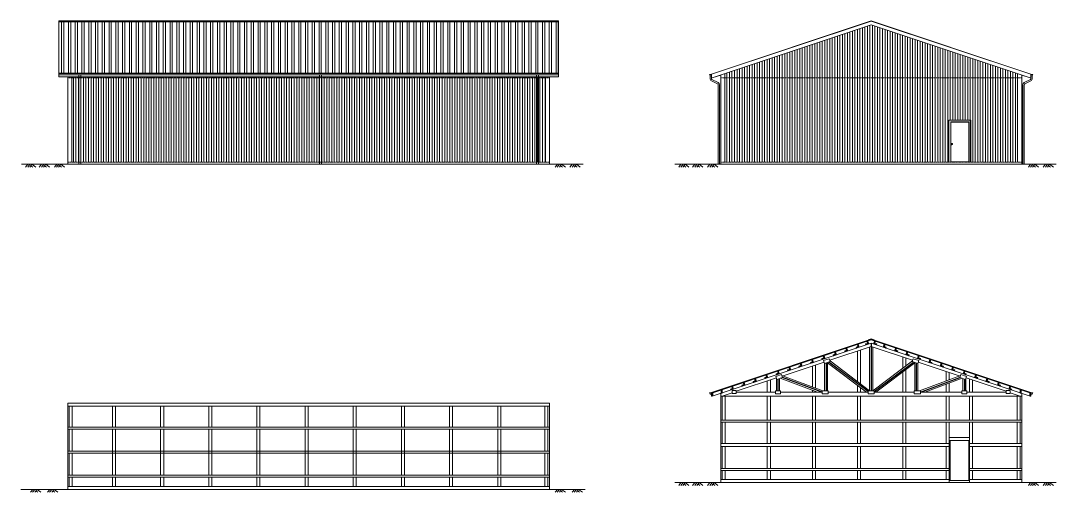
# Model space of a CAD drawing. Header units: inches. Extents: x -7700 to 6147, y -4891 to -2731.
# Drawn here: x -6505 to -4441, y -4804 to -3864 of the extents above; entities that cross this region are included whole.
import ezdxf

# ---------------------------------------------------------------- set-up
doc = ezdxf.new("R2010")
doc.units = ezdxf.units.IN
doc.header["$LTSCALE"] = 96
doc.header["$MEASUREMENT"] = 0
doc.linetypes.add('Dash', pattern=[0.225, 0.15, -0.075])
for name, color, linetype, lineweight in [('Common', 4, 'Continuous', 5), ('Dimensions', 7, 'Continuous', 5), ('Section', 6, 'Continuous', 18), ('Wall_line', 6, 'Continuous', 18)]:
    doc.layers.add(name, color=color, linetype=linetype, lineweight=lineweight)
doc.layers.add('Hatch', color=7, linetype='Continuous', lineweight=0, true_color=0x919191)

msp = doc.modelspace()

# ---------------------------------------------------------------- hatches: boundary and pattern name
at = {"layer": 'Hatch'}
h = msp.add_hatch(dxfattribs=at)
h.set_pattern_fill('ANSI32', color=256, scale=36, angle=45)
h.set_pattern_definition([(90, (-5060.367, 6810.339), (-13.5, 0), []), (90, (-5055.867, 6814.839), (-13.5, 0), [])])
h.paths.add_polyline_path([(-6429.7, -3866.8), (-6429.7, -3968.9), (-5433.7, -3968.9), (-5433.7, -3866.8)])
h = msp.add_hatch(dxfattribs=at)
h.set_pattern_fill('ANSI31', color=256, scale=40, angle=45)
h.set_pattern_definition([(90, (-5127.6244, 6860.8195), (-5, 0), [])])
h.paths.add_polyline_path([(-5102.2, -3970), (-5102.2, -4146.3), (-4657.2, -4146.3), (-4657.2, -4062.6), (-4613.7, -4062.6), (-4613.7, -4146.3), (-4518.2, -4146.3), (-4518.2, -3970), (-4810.2, -3872.7)])
h = msp.add_hatch(dxfattribs=at)
h.set_pattern_fill('ANSI31', color=256, scale=40, angle=45)
h.set_pattern_definition([(90, (-5060.3665, 6808.339), (-5, 0), [])])
h.paths.add_polyline_path([(-5459.7, -4146.3), (-5459.7, -3976.3), (-6403.7, -3976.3), (-6403.7, -4146.3)])

# ---------------------------------------------------------------- linework, layer by layer
at = {"layer": 'Common'}
for p, q in [((-6429.7, -3866.3), (-5433.7, -3866.3)), ((-5433.8, -3866.8), (-6429.7, -3866.8)), ((-4810.2, -3865), (-5128.2, -3971)), ((-5127, -3978.3), (-4810.2, -3872.7)), ((-4810.2, -3864.4), (-4816, -3866.3)), ((-4816, -3866.3), (-4815.8, -3866.8)), ((-4804.3, -3866.3), (-4810.2, -3864.4)), ((-4810.2, -3865), (-4492.2, -3971)), ((-4810.2, -3872.7), (-4493.3, -3978.3)), ((-4804.5, -3866.8), (-4804.3, -3866.3)), ((-5433.7, -3968.9), (-6429.7, -3968.9)), ((-5433.7, -3969), (-6429.7, -3969)), ((-5433.7, -3969.5), (-6429.7, -3969.5)), ((-5433.7, -3972.5), (-6429.7, -3972.5)), ((-6411.7, -3976.3), (-5451.7, -3976.3)), ((-6403.7, -4146.3), (-6403.7, -3976.3)), ((-5459.7, -3976.3), (-5459.7, -4146.3)), ((-5132.2, -3971.5), (-5131.2, -3974.5)), ((-5128.2, -3971.5), (-5132.2, -3971.5)), ((-5131.2, -3974.5), (-5128.2, -3974.5)), ((-5128.2, -3971.5), (-5128.2, -3974.5)), ((-5102.2, -3970), (-5102.2, -4146.3)), ((-4518.2, -4146.3), (-4518.2, -3970)), ((-4488.2, -3971.5), (-4492.2, -3971.5)), ((-4492.2, -3974.5), (-4492.2, -3971.5)), ((-4492.2, -3974.5), (-4489.2, -3974.5)), ((-4489.2, -3974.5), (-4488.2, -3971.5)), ((-4655.2, -4062.6), (-4655.2, -4146.3)), ((-4611.7, -4062.6), (-4655.2, -4062.6)), ((-4651.7, -4146.3), (-4651.7, -4066.1)), ((-4651.7, -4066.1), (-4615.2, -4066.1)), ((-4615.4, -4066.3), (-4651.4, -4066.3)), ((-4651.4, -4146.3), (-4651.4, -4066.3)), ((-4651.3, -4066.4), (-4615.5, -4066.4)), ((-4651.3, -4145.2), (-4651.3, -4066.4)), ((-4615.5, -4066.4), (-4615.5, -4071.3)), ((-4615.4, -4066.3), (-4615.4, -4071.3)), ((-4615.2, -4146.3), (-4615.2, -4066.1)), ((-4611.7, -4062.6), (-4611.7, -4146.3)), ((-4615.7, -4075.3), (-4615.7, -4071.3)), ((-4615.2, -4071.3), (-4615.7, -4071.3)), ((-4615.7, -4075.3), (-4615.2, -4075.3)), ((-4615.5, -4104.3), (-4615.5, -4075.3)), ((-4615.4, -4104.3), (-4615.4, -4075.3)), ((-4615.7, -4104.3), (-4615.2, -4104.3)), ((-4615.7, -4108.3), (-4615.7, -4104.3)), ((-4650.4, -4109.3), (-4650.7, -4109.9)), ((-4650.7, -4109.9), (-4650.7, -4110.7)), ((-4650.4, -4111.3), (-4650.7, -4110.7)), ((-4649.8, -4109), (-4650.4, -4109.3)), ((-4650.2, -4109.5), (-4650.4, -4110)), ((-4650.4, -4110), (-4650.4, -4110.6)), ((-4650.2, -4111.1), (-4650.4, -4110.6)), ((-4649.8, -4111.6), (-4650.4, -4111.3)), ((-4650.2, -4109.5), (-4649.7, -4109.3)), ((-4649.7, -4111.3), (-4650.2, -4111.1)), ((-4649.1, -4109), (-4649.8, -4109)), ((-4649.1, -4111.6), (-4649.8, -4111.6)), ((-4649.7, -4109.3), (-4649.1, -4109.3)), ((-4649.7, -4111.3), (-4649.1, -4111.3)), ((-4649.1, -4109), (-4648.4, -4109.3)), ((-4648.7, -4109.5), (-4649.1, -4109.3)), ((-4649.1, -4111.3), (-4648.7, -4111.1)), ((-4649.1, -4111.6), (-4648.4, -4111.3)), ((-4648.7, -4109.5), (-4648.4, -4110)), ((-4648.4, -4110.6), (-4648.7, -4111.1)), ((-4648.1, -4109.9), (-4648.4, -4109.3)), ((-4648.4, -4110.6), (-4648.4, -4110)), ((-4648.4, -4111.3), (-4648.1, -4110.7)), ((-4648.1, -4109.9), (-4648.1, -4110.7)), ((-4615.7, -4108.3), (-4615.2, -4108.3)), ((-4615.5, -4137.3), (-4615.5, -4108.3)), ((-4615.4, -4108.3), (-4615.4, -4137.3)), ((-4651.4, -4145.3), (-4615.4, -4145.3)), ((-4615.5, -4145.2), (-4651.3, -4145.2)), ((-4615.2, -4137.3), (-4615.7, -4137.3)), ((-4615.7, -4137.3), (-4615.7, -4141.3)), ((-4615.7, -4141.3), (-4615.2, -4141.3)), ((-4615.5, -4141.3), (-4615.5, -4145.2)), ((-4615.4, -4141.3), (-4615.4, -4146.3)), ((-5128.2, -4605.1), (-4810.2, -4499.1)), ((-4810.2, -4499.2), (-5128.2, -4605.2)), ((-4810.2, -4498.5), (-4816, -4500.5)), ((-4804.3, -4500.5), (-4810.2, -4498.5)), ((-4492.1, -4605.1), (-4810.2, -4499.1)), ((-4810.2, -4499.2), (-4492.2, -4605.2)), ((-5126.1, -4605.8), (-4810.2, -4500.5)), ((-4860.5, -4517.3), (-4856.7, -4522.3)), ((-4858.6, -4516.7), (-4858.6, -4523)), ((-4840.2, -4514.8), (-4835.8, -4515.4)), ((-4839.6, -4516.7), (-4836.4, -4513.5)), ((-4837.7, -4509.7), (-4833.9, -4514.8)), ((-4835.8, -4509.1), (-4835.8, -4515.4)), ((-4821.3, -4508.4), (-4816.8, -4509.1)), ((-4820.6, -4510.3), (-4817.5, -4507.2)), ((-4818.7, -4503.4), (-4814.9, -4508.4)), ((-4816.8, -4502.7), (-4816.8, -4509.1)), ((-4816, -4500.5), (-4815.8, -4501)), ((-4494.2, -4605.8), (-4810.2, -4500.5)), ((-4801.6, -4503.4), (-4805.4, -4508.4)), ((-4804.5, -4501), (-4804.3, -4500.5)), ((-4803.5, -4502.7), (-4803.5, -4509.1)), ((-4799.1, -4508.4), (-4803.5, -4509.1)), ((-4799.7, -4510.3), (-4802.8, -4507.2)), ((-4782.6, -4509.7), (-4786.4, -4514.8)), ((-4784.5, -4509.1), (-4784.5, -4515.4)), ((-4780.1, -4514.8), (-4784.5, -4515.4)), ((-4780.7, -4516.7), (-4783.9, -4513.5)), ((-4759.8, -4517.3), (-4763.6, -4522.3)), ((-4761.7, -4516.7), (-4761.7, -4523)), ((-4928.8, -4540.1), (-4925, -4545.1)), ((-4926.9, -4539.4), (-4926.9, -4545.8)), ((-4908.5, -4537.5), (-4904.1, -4538.2)), ((-4907.9, -4539.4), (-4904.7, -4536.3)), ((-4906, -4532.5), (-4902.2, -4537.5)), ((-4904.1, -4531.8), (-4904.1, -4538.2)), ((-4885.8, -4529.9), (-4881.3, -4530.6)), ((-4885.1, -4531.8), (-4882, -4528.7)), ((-4883.2, -4524.9), (-4879.4, -4529.9)), ((-4881.3, -4524.2), (-4881.3, -4530.6)), ((-4863, -4522.3), (-4858.6, -4523)), ((-4862.4, -4524.2), (-4859.2, -4521.1)), ((-4757.3, -4522.3), (-4761.7, -4523)), ((-4757.9, -4524.2), (-4761.1, -4521.1)), ((-4737.1, -4524.9), (-4740.9, -4529.9)), ((-4739, -4524.2), (-4739, -4530.6)), ((-4734.5, -4529.9), (-4739, -4530.6)), ((-4735.2, -4531.8), (-4738.3, -4528.7)), ((-4714.3, -4532.5), (-4718.1, -4537.5)), ((-4716.2, -4531.8), (-4716.2, -4538.2)), ((-4711.8, -4537.5), (-4716.2, -4538.2)), ((-4712.4, -4539.4), (-4715.6, -4536.3)), ((-4691.5, -4540.1), (-4695.3, -4545.1)), ((-4693.4, -4539.4), (-4693.4, -4545.8)), ((-4976.8, -4560.3), (-4972.4, -4560.9)), ((-4976.2, -4562.2), (-4973.1, -4559)), ((-4974.3, -4555.2), (-4970.5, -4560.3)), ((-4972.4, -4554.6), (-4972.4, -4560.9)), ((-4954.1, -4552.7), (-4949.6, -4553.3)), ((-4953.4, -4554.6), (-4950.3, -4551.4)), ((-4951.5, -4547.6), (-4947.8, -4552.7)), ((-4949.6, -4547), (-4949.6, -4553.3)), ((-4931.3, -4545.1), (-4926.9, -4545.8)), ((-4930.7, -4547), (-4927.5, -4543.9)), ((-4689, -4545.1), (-4693.4, -4545.8)), ((-4689.6, -4547), (-4692.8, -4543.9)), ((-4668.8, -4547.6), (-4672.6, -4552.7)), ((-4670.7, -4547), (-4670.7, -4553.3)), ((-4666.2, -4552.7), (-4670.7, -4553.3)), ((-4666.9, -4554.6), (-4670, -4551.4)), ((-4646, -4555.2), (-4649.8, -4560.3)), ((-4647.9, -4554.6), (-4647.9, -4560.9)), ((-4643.5, -4560.3), (-4647.9, -4560.9)), ((-4644.1, -4562.2), (-4647.3, -4559)), ((-5044.5, -4585), (-5041.4, -4581.8)), ((-5042.6, -4578), (-5038.8, -4583.1)), ((-5040.7, -4577.4), (-5040.7, -4583.7)), ((-5022.4, -4575.5), (-5018, -4576.1)), ((-5021.7, -4577.4), (-5018.6, -4574.2)), ((-5019.9, -4570.4), (-5016.1, -4575.5)), ((-5018, -4569.8), (-5018, -4576.1)), ((-4999.6, -4567.9), (-4995.2, -4568.5)), ((-4999, -4569.8), (-4995.8, -4566.6)), ((-4997.1, -4562.8), (-4993.3, -4567.9)), ((-4995.2, -4562.2), (-4995.2, -4568.5)), ((-4623.2, -4562.8), (-4627, -4567.9)), ((-4625.1, -4562.2), (-4625.1, -4568.5)), ((-4620.7, -4567.9), (-4625.1, -4568.5)), ((-4621.3, -4569.8), (-4624.5, -4566.6)), ((-4600.5, -4570.4), (-4604.3, -4575.5)), ((-4602.4, -4569.8), (-4602.4, -4576.1)), ((-4597.9, -4575.5), (-4602.4, -4576.1)), ((-4598.6, -4577.4), (-4601.7, -4574.2)), ((-4577.7, -4578), (-4581.5, -4583.1)), ((-4579.6, -4577.4), (-4579.6, -4583.7)), ((-4575.8, -4585), (-4579, -4581.8)), ((-5109.2, -4606.5), (-5107.2, -4600.5)), ((-5109.2, -4600.5), (-5107.2, -4606.5)), ((-5090.7, -4598.2), (-5086.3, -4598.9)), ((-5090.1, -4600.1), (-5086.9, -4597)), ((-5088.2, -4593.2), (-5084.4, -4598.2)), ((-5086.3, -4592.6), (-5086.3, -4598.9)), ((-5067.9, -4590.7), (-5063.5, -4591.3)), ((-5067.3, -4592.6), (-5064.1, -4589.4)), ((-5065.4, -4585.6), (-5061.6, -4590.7)), ((-5063.5, -4585), (-5063.5, -4591.3)), ((-5045.2, -4583.1), (-5040.7, -4583.7)), ((-4575.2, -4583.1), (-4579.6, -4583.7)), ((-4554.9, -4585.6), (-4558.7, -4590.7)), ((-4556.8, -4585), (-4556.8, -4591.3)), ((-4552.4, -4590.7), (-4556.8, -4591.3)), ((-4553, -4592.6), (-4556.2, -4589.4)), ((-4532.2, -4593.2), (-4535.9, -4598.2)), ((-4534.1, -4592.6), (-4534.1, -4598.9)), ((-4529.6, -4598.2), (-4534.1, -4598.9)), ((-4530.3, -4600.1), (-4533.4, -4597)), ((-4511.2, -4606.5), (-4513.2, -4600.5)), ((-4511.2, -4600.5), (-4513.2, -4606.5)), ((-5132.2, -4605.7), (-5131.2, -4608.7)), ((-5128.2, -4605.7), (-5132.2, -4605.7)), ((-5131.2, -4608.7), (-5128.2, -4608.7)), ((-5128.2, -4605.1), (-5128.2, -4605.2)), ((-5128.2, -4612.4), (-5128.2, -4605.2)), ((-5128.2, -4605.7), (-5128.2, -4608.7)), ((-5128.2, -4612.4), (-5127, -4612.4)), ((-5128.1, -4611.8), (-5126.1, -4605.8)), ((-5128.1, -4605.8), (-5126.1, -4611.8)), ((-5127, -4612.4), (-5109.2, -4606.5)), ((-5110.2, -4784.5), (-5110.2, -4606.8)), ((-4493.3, -4612.4), (-4511.2, -4606.5)), ((-4510.2, -4784.5), (-4510.2, -4606.8)), ((-4492.2, -4611.8), (-4494.2, -4605.8)), ((-4492.2, -4605.8), (-4494.2, -4611.8)), ((-4492.2, -4612.4), (-4493.3, -4612.4)), ((-4492.1, -4605.1), (-4492.2, -4605.2)), ((-4492.2, -4612.4), (-4492.2, -4605.2)), ((-4492.2, -4605.7), (-4488.2, -4605.7)), ((-4492.2, -4605.7), (-4492.2, -4608.7)), ((-4489.2, -4608.7), (-4492.2, -4608.7)), ((-4488.2, -4605.7), (-4489.2, -4608.7)), ((-6411.7, -4798.1), (-6411.7, -4626.1)), ((-5451.7, -4626.1), (-5451.7, -4798.1)), ((-4654.4, -4780.5), (-4615.4, -4780.5))]:
    msp.add_line(p, q, dxfattribs=at)
for points in [[(-6389.8, -3972.5), (-6389.8, -4150.3), (-6385.8, -4150.3), (-6385.8, -3972.5), (-6389.8, -3972.5)], [(-5909.8, -3972.5), (-5909.8, -4150.3), (-5905.8, -4150.3), (-5905.8, -3972.5), (-5909.8, -3972.5)], [(-5473.6, -3972.5), (-5473.6, -4150.3), (-5477.6, -4150.3), (-5477.6, -3972.5), (-5473.6, -3972.5)], [(-4903.2, -4547.3), (-4891.8, -4543.5), (-4893.7, -4537.8), (-4905.1, -4541.6), (-4903.2, -4547.3)], [(-4717.1, -4547.3), (-4728.5, -4543.5), (-4726.6, -4537.8), (-4715.2, -4541.6), (-4717.1, -4547.3)], [(-4998.3, -4579), (-4986.9, -4575.2), (-4988.8, -4569.6), (-5000.2, -4573.3), (-4998.3, -4579)], [(-4622, -4579), (-4633.4, -4575.2), (-4631.5, -4569.6), (-4620.1, -4573.3), (-4622, -4579)], [(-5087.1, -4607.4), (-5079.1, -4607.4), (-5079.1, -4601.4), (-5087.1, -4601.4), (-5087.1, -4607.4)], [(-5001.2, -4608), (-4991.2, -4608), (-4991.2, -4602), (-5001.2, -4602), (-5001.2, -4608)], [(-4908.2, -4608), (-4896.2, -4608), (-4896.2, -4602), (-4908.2, -4602), (-4908.2, -4608)], [(-4816.2, -4608), (-4804.2, -4608), (-4804.2, -4602), (-4816.2, -4602), (-4816.2, -4608)], [(-4712.2, -4608), (-4724.2, -4608), (-4724.2, -4602), (-4712.2, -4602), (-4712.2, -4608)], [(-4619.2, -4608), (-4629.2, -4608), (-4629.2, -4602), (-4619.2, -4602), (-4619.2, -4608)], [(-4533.2, -4607.4), (-4541.2, -4607.4), (-4541.2, -4601.4), (-4533.2, -4601.4), (-4533.2, -4607.4)]]:
    msp.add_lwpolyline(points, dxfattribs=at)
for points in [[(-5130.9, -3974.5), (-5130.9, -3980.9, 0.258197), (-5129.5, -3983.4), (-5116.5, -3989.8, -0.258197), (-5115.1, -3992.3), (-5115.1, -4150.3)], [(-5128.4, -3974.5), (-5128.4, -3980.6, 0.258197), (-5127.9, -3981.5), (-5115.2, -3987.7, -0.258197), (-5112.6, -3992.3), (-5112.6, -4150.3)], [(-4491.9, -3974.5), (-4491.9, -3980.6, -0.258197), (-4492.4, -3981.5), (-4505.1, -3987.7, 0.258197), (-4507.7, -3992.3), (-4507.7, -4150.3)], [(-4489.4, -3974.5), (-4489.4, -3980.9, -0.258197), (-4490.8, -3983.4), (-4503.8, -3989.8, 0.258197), (-4505.2, -3992.3), (-4505.2, -4150.3)]]:
    msp.add_lwpolyline(points, format="xyb", dxfattribs=at)
at = {"layer": 'Defpoints'}
for p, q in [((-4810.2, -4506.8), (-4810.2, -4602)), ((-4900.2, -4546.3), (-4900.2, -4602)), ((-4816.2, -4603), (-4894.3, -4544.4)), ((-4804.2, -4603), (-4726, -4544.4)), ((-4720.2, -4546.3), (-4720.2, -4602)), ((-4996.2, -4578.3), (-4996.2, -4602)), ((-4908.2, -4604.5), (-4987.2, -4575.3)), ((-4712.2, -4604.5), (-4633.2, -4575.3)), ((-4624.2, -4578.3), (-4624.2, -4602))]:
    msp.add_line(p, q, dxfattribs=at)
at = {"layer": 'Dimensions'}
for p, q in [((-6491.4, -4150.3), (-6496, -4156.1)), ((-6487, -4150.3), (-6491.6, -4156.1)), ((-6483, -4150.3), (-6487.5, -4156.1)), ((-6485.2, -4153.2), (-6481.5, -4156.1)), ((-6483, -4150.3), (-6475.5, -4156.1)), ((-6463.9, -4150.3), (-6468.5, -4156.1)), ((-6459.6, -4150.3), (-6464.1, -4156.1)), ((-6455.5, -4150.3), (-6460, -4156.1)), ((-6457.8, -4153.2), (-6454, -4156.1)), ((-6455.5, -4150.3), (-6448, -4156.1)), ((-6433.8, -4150.3), (-6438.3, -4156.1)), ((-6429.4, -4150.3), (-6434, -4156.1)), ((-6425.3, -4150.3), (-6429.9, -4156.1)), ((-6427.6, -4153.2), (-6423.9, -4156.1)), ((-6425.3, -4150.3), (-6417.9, -4156.1)), ((-5435.7, -4150.3), (-5440.3, -4156.1)), ((-5431.3, -4150.3), (-5435.9, -4156.1)), ((-5427.3, -4150.3), (-5431.8, -4156.1)), ((-5429.5, -4153.2), (-5425.8, -4156.1)), ((-5427.3, -4150.3), (-5419.8, -4156.1)), ((-5406.2, -4150.3), (-5410.7, -4156.1)), ((-5401.8, -4150.3), (-5406.4, -4156.1)), ((-5397.8, -4150.3), (-5402.3, -4156.1)), ((-5400, -4153.2), (-5396.3, -4156.1)), ((-5397.8, -4150.3), (-5390.3, -4156.1)), ((-5189.3, -4150.3), (-5193.9, -4156.1)), ((-5185, -4150.3), (-5189.5, -4156.1)), ((-5180.9, -4150.3), (-5185.4, -4156.1)), ((-5183.2, -4153.2), (-5179.5, -4156.1)), ((-5180.9, -4150.3), (-5173.5, -4156.1)), ((-5161.8, -4150.3), (-5166.4, -4156.1)), ((-5157.5, -4150.3), (-5162, -4156.1)), ((-5153.4, -4150.3), (-5158, -4156.1)), ((-5155.7, -4153.2), (-5152, -4156.1)), ((-5153.4, -4150.3), (-5146, -4156.1)), ((-5131.7, -4150.3), (-5136.2, -4156.1)), ((-5127.3, -4150.3), (-5131.9, -4156.1)), ((-5123.3, -4150.3), (-5127.8, -4156.1)), ((-5125.5, -4153.2), (-5121.8, -4156.1)), ((-5123.3, -4150.3), (-5115.8, -4156.1)), ((-4492.3, -4150.3), (-4496.9, -4156.1)), ((-4487.9, -4150.3), (-4492.5, -4156.1)), ((-4483.9, -4150.3), (-4488.4, -4156.1)), ((-4486.1, -4153.2), (-4482.4, -4156.1)), ((-4483.9, -4150.3), (-4476.4, -4156.1)), ((-4462.8, -4150.3), (-4467.3, -4156.1)), ((-4458.4, -4150.3), (-4463, -4156.1)), ((-4454.4, -4150.3), (-4458.9, -4156.1)), ((-4456.6, -4153.2), (-4452.9, -4156.1)), ((-4454.4, -4150.3), (-4446.9, -4156.1)), ((-5189.3, -4784.5), (-5193.9, -4790.3)), ((-5185, -4784.5), (-5189.5, -4790.3)), ((-5180.9, -4784.5), (-5185.4, -4790.3)), ((-5183.2, -4787.4), (-5179.5, -4790.3)), ((-5180.9, -4784.5), (-5173.5, -4790.3)), ((-5161.8, -4784.5), (-5166.4, -4790.3)), ((-5157.5, -4784.5), (-5162, -4790.3)), ((-5153.4, -4784.5), (-5158, -4790.3)), ((-5155.7, -4787.4), (-5152, -4790.3)), ((-5153.4, -4784.5), (-5146, -4790.3)), ((-5131.7, -4784.5), (-5136.2, -4790.3)), ((-5127.3, -4784.5), (-5131.9, -4790.3)), ((-5123.3, -4784.5), (-5127.8, -4790.3)), ((-5125.5, -4787.4), (-5121.8, -4790.3)), ((-5123.3, -4784.5), (-5115.8, -4790.3)), ((-4492.3, -4784.5), (-4496.9, -4790.3)), ((-4487.9, -4784.5), (-4492.5, -4790.3)), ((-4483.9, -4784.5), (-4488.4, -4790.3)), ((-4486.1, -4787.4), (-4482.4, -4790.3)), ((-4483.9, -4784.5), (-4476.4, -4790.3)), ((-4462.8, -4784.5), (-4467.3, -4790.3)), ((-4458.4, -4784.5), (-4463, -4790.3)), ((-4454.4, -4784.5), (-4458.9, -4790.3)), ((-4456.6, -4787.4), (-4452.9, -4790.3)), ((-4454.4, -4784.5), (-4446.9, -4790.3)), ((-6481.5, -4798.1), (-6486, -4803.9)), ((-6477.1, -4798.1), (-6481.7, -4803.9)), ((-6473, -4798.1), (-6477.6, -4803.9)), ((-6475.3, -4801), (-6471.6, -4803.9)), ((-6473, -4798.1), (-6465.6, -4803.9)), ((-6447.6, -4798.1), (-6452.1, -4803.9)), ((-6443.2, -4798.1), (-6447.8, -4803.9)), ((-6439.1, -4798.1), (-6443.7, -4803.9)), ((-6441.4, -4801), (-6437.7, -4803.9)), ((-6439.1, -4798.1), (-6431.7, -4803.9)), ((-5435.7, -4798.1), (-5440.3, -4803.9)), ((-5431.3, -4798.1), (-5435.9, -4803.9)), ((-5427.3, -4798.1), (-5431.8, -4803.9)), ((-5429.5, -4801), (-5425.8, -4803.9)), ((-5427.3, -4798.1), (-5419.8, -4803.9)), ((-5401.8, -4798.1), (-5406.4, -4803.9)), ((-5397.5, -4798.1), (-5402, -4803.9)), ((-5393.4, -4798.1), (-5397.9, -4803.9)), ((-5395.7, -4801), (-5391.9, -4803.9)), ((-5393.4, -4798.1), (-5385.9, -4803.9))]:
    msp.add_line(p, q, dxfattribs=at)
at = {"layer": 'Section'}
for p, q in [((-6429.7, -3969.5), (-6429.7, -3864.4)), ((-6429.7, -3864.4), (-5433.7, -3864.4)), ((-5433.8, -3866.8), (-5433.8, -3866.8)), ((-5433.7, -3864.4), (-5433.7, -3866.8)), ((-5433.7, -3866.8), (-5433.7, -3969.5)), ((-5128.2, -3970.9), (-4810.2, -3864.9)), ((-4810.2, -3864.9), (-4492.1, -3970.9)), ((-6429.7, -3969.5), (-6429.7, -3972.5)), ((-6429.7, -3972.5), (-6429.7, -3976.3)), ((-6411.7, -3976.3), (-6429.7, -3976.3)), ((-6411.7, -4150.3), (-6411.7, -3976.3)), ((-5451.7, -3976.3), (-5451.7, -4150.3)), ((-5433.7, -3976.3), (-5451.7, -3976.3)), ((-5433.7, -3969.5), (-5433.7, -3972.5)), ((-5433.7, -3972.5), (-5433.7, -3976.3)), ((-5128.2, -3970.9), (-5128.2, -3971)), ((-5128.2, -3978.3), (-5128.2, -3971)), ((-5128.2, -3978.3), (-5127, -3978.3)), ((-5127, -3978.3), (-5110.2, -3972.7)), ((-5110.2, -4150.3), (-5110.2, -3972.7)), ((-4510.2, -4150.3), (-4510.2, -3972.7)), ((-4493.3, -3978.3), (-4510.2, -3972.7)), ((-4493.3, -3978.3), (-4492.2, -3978.3)), ((-4492.2, -3971), (-4492.1, -3970.9)), ((-4492.2, -3971), (-4492.2, -3978.3)), ((-6503.9, -4150.3), (-5384.6, -4150.3)), ((-5201.9, -4150.3), (-4441.2, -4150.3)), ((-5107.2, -4605.8), (-4810.2, -4506.8)), ((-4892.7, -4540.7), (-4810.2, -4513.2)), ((-4813.2, -4514.2), (-4813.2, -4601.5)), ((-4513.2, -4605.8), (-4810.2, -4506.8)), ((-4727.6, -4540.7), (-4810.2, -4513.2)), ((-4807.2, -4514.2), (-4807.2, -4601.5)), ((-4987.8, -4572.4), (-4904.1, -4544.5)), ((-4903.2, -4547.3), (-4903.2, -4602)), ((-4897.2, -4546), (-4897.2, -4602)), ((-4819.2, -4604.5), (-4897.2, -4546)), ((-4813.2, -4601.5), (-4892.2, -4542.2)), ((-4807.2, -4601.5), (-4728.1, -4542.2)), ((-4801.2, -4604.5), (-4723.2, -4546)), ((-4723.2, -4546), (-4723.2, -4602)), ((-4717.2, -4547.3), (-4717.2, -4602)), ((-4632.5, -4572.4), (-4716.2, -4544.5)), ((-5079.1, -4602.8), (-4999.2, -4576.2)), ((-4999.2, -4576.4), (-4999.2, -4602)), ((-4993.2, -4577.3), (-4993.2, -4602)), ((-4916.9, -4604.5), (-4991.7, -4576.8)), ((-4906.4, -4602), (-4987.1, -4572.2)), ((-4713.9, -4602), (-4633.2, -4572.2)), ((-4703.4, -4604.5), (-4628.6, -4576.8)), ((-4627.2, -4577.3), (-4627.2, -4602)), ((-4621.2, -4576.4), (-4621.2, -4602)), ((-4541.2, -4602.8), (-4621.1, -4576.2)), ((-4510.2, -4612.5), (-5110.2, -4612.5)), ((-5107.2, -4612.2), (-5087.1, -4605.5)), ((-5001.2, -4604.5), (-5079.1, -4604.5)), ((-4908.2, -4604.5), (-4991.2, -4604.5)), ((-4816.2, -4604.5), (-4896.2, -4604.5)), ((-4804.2, -4604.5), (-4724.2, -4604.5)), ((-4712.2, -4604.5), (-4629.2, -4604.5)), ((-4619.2, -4604.5), (-4541.2, -4604.5)), ((-4513.2, -4612.2), (-4533.2, -4605.5)), ((-6411.7, -4626.1), (-5451.7, -4626.1)), ((-6411.7, -4632.1), (-6411.7, -4626.1)), ((-6411.7, -4632.1), (-5451.7, -4632.1)), ((-4613.9, -4706.5), (-4510.2, -4706.5)), ((-4613.9, -4712.5), (-4510.2, -4712.5)), ((-4613.9, -4756.5), (-4510.2, -4756.5)), ((-4613.9, -4760.5), (-4510.2, -4760.5)), ((-5201.9, -4784.5), (-4441.2, -4784.5)), ((-4613.9, -4778.5), (-4510.2, -4778.5)), ((-4613.9, -4784.5), (-4510.2, -4784.5)), ((-6505.5, -4798.1), (-5380.2, -4798.1))]:
    msp.add_line(p, q, dxfattribs=at)
at = {"layer": 'Section', "linetype": 'Dash', "ltscale": 0.01}
for p, q in [((-5451.7, -3978.3), (-6411.7, -3978.3)), ((-4510.2, -3978.3), (-5110.2, -3978.3)), ((-6411.7, -4146.3), (-5451.7, -4146.3)), ((-4510.2, -4146.3), (-5110.2, -4146.3))]:
    msp.add_line(p, q, dxfattribs=at)
at = {"layer": 'Section'}
for points in [[(-4860.5, -4517.3), (-4858.6, -4523), (-4856.7, -4522.3), (-4858.6, -4516.7), (-4860.5, -4517.3)], [(-4840.2, -4514.8), (-4839.6, -4516.7), (-4835.8, -4515.4), (-4836.4, -4513.5), (-4840.2, -4514.8)], [(-4837.7, -4509.7), (-4835.8, -4515.4), (-4833.9, -4514.8), (-4835.8, -4509.1), (-4837.7, -4509.7)], [(-4821.3, -4508.4), (-4820.6, -4510.3), (-4816.8, -4509.1), (-4817.5, -4507.2), (-4821.3, -4508.4)], [(-4818.7, -4503.4), (-4816.8, -4509.1), (-4814.9, -4508.4), (-4816.8, -4502.7), (-4818.7, -4503.4)], [(-4801.6, -4503.4), (-4803.5, -4509.1), (-4805.4, -4508.4), (-4803.5, -4502.7), (-4801.6, -4503.4)], [(-4799.1, -4508.4), (-4799.7, -4510.3), (-4803.5, -4509.1), (-4802.8, -4507.2), (-4799.1, -4508.4)], [(-4782.6, -4509.7), (-4784.5, -4515.4), (-4786.4, -4514.8), (-4784.5, -4509.1), (-4782.6, -4509.7)], [(-4780.1, -4514.8), (-4780.7, -4516.7), (-4784.5, -4515.4), (-4783.9, -4513.5), (-4780.1, -4514.8)], [(-4759.8, -4517.3), (-4761.7, -4523), (-4763.6, -4522.3), (-4761.7, -4516.7), (-4759.8, -4517.3)], [(-4928.8, -4540.1), (-4926.9, -4545.8), (-4925, -4545.1), (-4926.9, -4539.4), (-4928.8, -4540.1)], [(-4908.5, -4537.5), (-4907.9, -4539.4), (-4904.1, -4538.2), (-4904.7, -4536.3), (-4908.5, -4537.5)], [(-4906, -4532.5), (-4904.1, -4538.2), (-4902.2, -4537.5), (-4904.1, -4531.8), (-4906, -4532.5)], [(-4885.8, -4529.9), (-4885.1, -4531.8), (-4881.3, -4530.6), (-4882, -4528.7), (-4885.8, -4529.9)], [(-4883.2, -4524.9), (-4881.3, -4530.6), (-4879.4, -4529.9), (-4881.3, -4524.2), (-4883.2, -4524.9)], [(-4863, -4522.3), (-4862.4, -4524.2), (-4858.6, -4523), (-4859.2, -4521.1), (-4863, -4522.3)], [(-4757.3, -4522.3), (-4757.9, -4524.2), (-4761.7, -4523), (-4761.1, -4521.1), (-4757.3, -4522.3)], [(-4737.1, -4524.9), (-4739, -4530.6), (-4740.9, -4529.9), (-4739, -4524.2), (-4737.1, -4524.9)], [(-4734.5, -4529.9), (-4735.2, -4531.8), (-4739, -4530.6), (-4738.3, -4528.7), (-4734.5, -4529.9)], [(-4714.3, -4532.5), (-4716.2, -4538.2), (-4718.1, -4537.5), (-4716.2, -4531.8), (-4714.3, -4532.5)], [(-4711.8, -4537.5), (-4712.4, -4539.4), (-4716.2, -4538.2), (-4715.6, -4536.3), (-4711.8, -4537.5)], [(-4691.5, -4540.1), (-4693.4, -4545.8), (-4695.3, -4545.1), (-4693.4, -4539.4), (-4691.5, -4540.1)], [(-4976.8, -4560.3), (-4976.2, -4562.2), (-4972.4, -4560.9), (-4973.1, -4559), (-4976.8, -4560.3)], [(-4974.3, -4555.2), (-4972.4, -4560.9), (-4970.5, -4560.3), (-4972.4, -4554.6), (-4974.3, -4555.2)], [(-4954.1, -4552.7), (-4953.4, -4554.6), (-4949.6, -4553.3), (-4950.3, -4551.4), (-4954.1, -4552.7)], [(-4951.5, -4547.6), (-4949.6, -4553.3), (-4947.8, -4552.7), (-4949.6, -4547), (-4951.5, -4547.6)], [(-4931.3, -4545.1), (-4930.7, -4547), (-4926.9, -4545.8), (-4927.5, -4543.9), (-4931.3, -4545.1)], [(-4689, -4545.1), (-4689.6, -4547), (-4693.4, -4545.8), (-4692.8, -4543.9), (-4689, -4545.1)], [(-4668.8, -4547.6), (-4670.7, -4553.3), (-4672.6, -4552.7), (-4670.7, -4547), (-4668.8, -4547.6)], [(-4666.2, -4552.7), (-4666.9, -4554.6), (-4670.7, -4553.3), (-4670, -4551.4), (-4666.2, -4552.7)], [(-4646, -4555.2), (-4647.9, -4560.9), (-4649.8, -4560.3), (-4647.9, -4554.6), (-4646, -4555.2)], [(-4643.5, -4560.3), (-4644.1, -4562.2), (-4647.9, -4560.9), (-4647.3, -4559), (-4643.5, -4560.3)], [(-5045.2, -4583.1), (-5044.5, -4585), (-5040.7, -4583.7), (-5041.4, -4581.8), (-5045.2, -4583.1)], [(-5042.6, -4578), (-5040.7, -4583.7), (-5038.8, -4583.1), (-5040.7, -4577.4), (-5042.6, -4578)], [(-5022.4, -4575.5), (-5021.7, -4577.4), (-5018, -4576.1), (-5018.6, -4574.2), (-5022.4, -4575.5)], [(-5019.9, -4570.4), (-5018, -4576.1), (-5016.1, -4575.5), (-5018, -4569.8), (-5019.9, -4570.4)], [(-4999.6, -4567.9), (-4999, -4569.8), (-4995.2, -4568.5), (-4995.8, -4566.6), (-4999.6, -4567.9)], [(-4997.1, -4562.8), (-4995.2, -4568.5), (-4993.3, -4567.9), (-4995.2, -4562.2), (-4997.1, -4562.8)], [(-4623.2, -4562.8), (-4625.1, -4568.5), (-4627, -4567.9), (-4625.1, -4562.2), (-4623.2, -4562.8)], [(-4620.7, -4567.9), (-4621.3, -4569.8), (-4625.1, -4568.5), (-4624.5, -4566.6), (-4620.7, -4567.9)], [(-4600.5, -4570.4), (-4602.4, -4576.1), (-4604.3, -4575.5), (-4602.4, -4569.8), (-4600.5, -4570.4)], [(-4597.9, -4575.5), (-4598.6, -4577.4), (-4602.4, -4576.1), (-4601.7, -4574.2), (-4597.9, -4575.5)], [(-4577.7, -4578), (-4579.6, -4583.7), (-4581.5, -4583.1), (-4579.6, -4577.4), (-4577.7, -4578)], [(-4575.2, -4583.1), (-4575.8, -4585), (-4579.6, -4583.7), (-4579, -4581.8), (-4575.2, -4583.1)], [(-5109.2, -4600.5), (-5109.2, -4606.5), (-5107.2, -4606.5), (-5107.2, -4600.5), (-5109.2, -4600.5)], [(-5090.7, -4598.2), (-5090.1, -4600.1), (-5086.3, -4598.9), (-5086.9, -4597), (-5090.7, -4598.2)], [(-5088.2, -4593.2), (-5086.3, -4598.9), (-5084.4, -4598.2), (-5086.3, -4592.6), (-5088.2, -4593.2)], [(-5067.9, -4590.7), (-5067.3, -4592.6), (-5063.5, -4591.3), (-5064.1, -4589.4), (-5067.9, -4590.7)], [(-5065.4, -4585.6), (-5063.5, -4591.3), (-5061.6, -4590.7), (-5063.5, -4585), (-5065.4, -4585.6)], [(-4554.9, -4585.6), (-4556.8, -4591.3), (-4558.7, -4590.7), (-4556.8, -4585), (-4554.9, -4585.6)], [(-4552.4, -4590.7), (-4553, -4592.6), (-4556.8, -4591.3), (-4556.2, -4589.4), (-4552.4, -4590.7)], [(-4532.2, -4593.2), (-4534.1, -4598.9), (-4535.9, -4598.2), (-4534.1, -4592.6), (-4532.2, -4593.2)], [(-4529.6, -4598.2), (-4530.3, -4600.1), (-4534.1, -4598.9), (-4533.4, -4597), (-4529.6, -4598.2)], [(-4511.2, -4600.5), (-4511.2, -4606.5), (-4513.2, -4606.5), (-4513.2, -4600.5), (-4511.2, -4600.5)], [(-5128.1, -4605.8), (-5128.1, -4611.8), (-5126.1, -4611.8), (-5126.1, -4605.8), (-5128.1, -4605.8)], [(-4492.2, -4605.8), (-4492.2, -4611.8), (-4494.2, -4611.8), (-4494.2, -4605.8), (-4492.2, -4605.8)], [(-4510.2, -4664.5), (-4510.2, -4660.5), (-5110.2, -4660.5), (-5110.2, -4664.5), (-4510.2, -4664.5)], [(-5451.7, -4678.1), (-5451.7, -4674.1), (-6411.7, -4674.1), (-6411.7, -4678.1), (-5451.7, -4678.1)], [(-4654.4, -4712.5), (-4654.4, -4706.5), (-5110.2, -4706.5), (-5110.2, -4712.5), (-4654.4, -4712.5)], [(-5451.7, -4726.1), (-5451.7, -4722.1), (-6411.7, -4722.1), (-6411.7, -4726.1), (-5451.7, -4726.1)], [(-4654.4, -4760.5), (-4654.4, -4756.5), (-5110.2, -4756.5), (-5110.2, -4760.5), (-4654.4, -4760.5)], [(-5451.7, -4792.1), (-5451.7, -4770.1), (-6411.7, -4770.1), (-6411.7, -4774.1), (-5451.7, -4774.1)], [(-4654.4, -4784.5), (-4654.4, -4778.5), (-5110.2, -4778.5), (-5110.2, -4784.5), (-4654.4, -4784.5)], [(-5451.7, -4798.1), (-5451.7, -4792.1), (-6411.7, -4792.1), (-6411.7, -4798.1), (-5451.7, -4798.1)]]:
    msp.add_lwpolyline(points, dxfattribs=at)
at = {"layer": 'Wall_line', "transparency": 33554687}
msp.add_line((-5451.7, -4632.1), (-5451.7, -4626.1), dxfattribs=at)
for points in [[(-4831.2, -4520.2), (-4831.2, -4588)], [(-4837.2, -4583.5), (-4837.2, -4522.2)], [(-4747.2, -4556.5), (-4747.2, -4534.2)], [(-4741.2, -4536.2), (-4741.2, -4552)], [(-4927.2, -4594.3), (-4927.2, -4552.2)], [(-4921.2, -4550.2), (-4921.2, -4596.5)], [(-4741.2, -4559.5), (-4741.2, -4604.5)], [(-5017.2, -4604.5), (-5017.2, -4582.2)], [(-5011.2, -4580.2), (-5011.2, -4604.5)], [(-4747.2, -4604.5), (-4747.2, -4564)], [(-4660.4, -4582.2), (-4660.4, -4563.1)], [(-4654.4, -4565.1), (-4654.4, -4580)], [(-4613.9, -4604.5), (-4613.9, -4578.6)], [(-4607.9, -4580.6), (-4607.9, -4604.5)], [(-4927.2, -4604.5), (-4927.2, -4600.7)], [(-4921.2, -4602.9), (-4921.2, -4604.5)], [(-4837.2, -4604.5), (-4837.2, -4591)], [(-4831.2, -4595.5), (-4831.2, -4604.5)], [(-4660.4, -4604.5), (-4660.4, -4588.6)], [(-4654.4, -4586.4), (-4654.4, -4604.5)], [(-5107.2, -4660.5), (-5107.2, -4612.5)], [(-5101.2, -4612.5), (-5101.2, -4660.5)], [(-5017.2, -4660.5), (-5017.2, -4612.5)], [(-5011.2, -4612.5), (-5011.2, -4660.5)], [(-4927.2, -4660.5), (-4927.2, -4612.5)], [(-4921.2, -4612.5), (-4921.2, -4660.5)], [(-4837.2, -4660.5), (-4837.2, -4612.5)], [(-4831.2, -4612.5), (-4831.2, -4660.5)], [(-4747.2, -4660.5), (-4747.2, -4612.5)], [(-4741.2, -4612.5), (-4741.2, -4660.5)], [(-4660.4, -4660.5), (-4660.4, -4612.5)], [(-4654.4, -4612.5), (-4654.4, -4660.5)], [(-4613.9, -4660.5), (-4613.9, -4612.5)], [(-4607.9, -4612.5), (-4607.9, -4660.5)], [(-4519.2, -4660.5), (-4519.2, -4612.5)], [(-4513.2, -4612.5), (-4513.2, -4660.5)], [(-6408.7, -4632.1), (-6408.7, -4674.1)], [(-6402.7, -4674.1), (-6402.7, -4632.1), (-6408.7, -4632.1)], [(-6322.5, -4632.1), (-6322.5, -4674.1)], [(-6316.5, -4674.1), (-6316.5, -4632.1), (-6322.5, -4632.1)], [(-6226.5, -4632.1), (-6226.5, -4674.1)], [(-6220.5, -4674.1), (-6220.5, -4632.1), (-6226.5, -4632.1)], [(-6130.5, -4632.1), (-6130.5, -4674.1)], [(-6124.5, -4674.1), (-6124.5, -4632.1), (-6130.5, -4632.1)], [(-6034.5, -4632.1), (-6034.5, -4674.1)], [(-6028.5, -4674.1), (-6028.5, -4632.1), (-6034.5, -4632.1)], [(-5938.5, -4632.1), (-5938.5, -4674.1)], [(-5932.5, -4674.1), (-5932.5, -4632.1), (-5938.5, -4632.1)], [(-5842.5, -4632.1), (-5842.5, -4674.1)], [(-5836.5, -4674.1), (-5836.5, -4632.1), (-5842.5, -4632.1)], [(-5746.5, -4632.1), (-5746.5, -4674.1)], [(-5740.5, -4674.1), (-5740.5, -4632.1), (-5746.5, -4632.1)], [(-5650.5, -4632.1), (-5650.5, -4674.1)], [(-5644.5, -4674.1), (-5644.5, -4632.1), (-5650.5, -4632.1)], [(-5554.5, -4632.1), (-5554.5, -4674.1)], [(-5548.5, -4674.1), (-5548.5, -4632.1), (-5554.5, -4632.1)], [(-5460.7, -4632.1), (-5460.7, -4674.1)], [(-5454.7, -4674.1), (-5454.7, -4632.1), (-5460.7, -4632.1)], [(-5107.2, -4706.5), (-5107.2, -4664.5)], [(-5101.2, -4664.5), (-5101.2, -4706.5)], [(-5017.2, -4706.5), (-5017.2, -4664.5)], [(-5011.2, -4664.5), (-5011.2, -4706.5)], [(-4927.2, -4706.5), (-4927.2, -4664.5)], [(-4921.2, -4664.5), (-4921.2, -4706.5)], [(-4837.2, -4706.5), (-4837.2, -4664.5)], [(-4831.2, -4664.5), (-4831.2, -4706.5)], [(-4747.2, -4706.5), (-4747.2, -4664.5)], [(-4741.2, -4664.5), (-4741.2, -4706.5)], [(-4654.4, -4664.5), (-4654.4, -4784.5), (-4660.4, -4784.5)], [(-4660.4, -4706.5), (-4660.4, -4664.5)], [(-4607.9, -4784.5), (-4607.9, -4784.5), (-4613.9, -4784.5), (-4613.9, -4664.5)], [(-4607.9, -4664.5), (-4607.9, -4706.5)], [(-4519.2, -4706.5), (-4519.2, -4664.5)], [(-4513.2, -4664.5), (-4513.2, -4706.5)], [(-6408.7, -4678.1), (-6408.7, -4722.1)], [(-6402.7, -4722.1), (-6402.7, -4678.1)], [(-6322.5, -4678.1), (-6322.5, -4722.1)], [(-6316.5, -4722.1), (-6316.5, -4678.1)], [(-6226.5, -4678.1), (-6226.5, -4722.1)], [(-6220.5, -4722.1), (-6220.5, -4678.1)], [(-6130.5, -4678.1), (-6130.5, -4722.1)], [(-6124.5, -4722.1), (-6124.5, -4678.1)], [(-6034.5, -4678.1), (-6034.5, -4722.1)], [(-6028.5, -4722.1), (-6028.5, -4678.1)], [(-5938.5, -4678.1), (-5938.5, -4722.1)], [(-5932.5, -4722.1), (-5932.5, -4678.1)], [(-5842.5, -4678.1), (-5842.5, -4722.1)], [(-5836.5, -4722.1), (-5836.5, -4678.1)], [(-5746.5, -4678.1), (-5746.5, -4722.1)], [(-5740.5, -4722.1), (-5740.5, -4678.1)], [(-5650.5, -4678.1), (-5650.5, -4722.1)], [(-5644.5, -4722.1), (-5644.5, -4678.1)], [(-5554.5, -4678.1), (-5554.5, -4722.1)], [(-5548.5, -4722.1), (-5548.5, -4678.1)], [(-5460.7, -4678.1), (-5460.7, -4722.1)], [(-5454.7, -4722.1), (-5454.7, -4678.1)], [(-4654.4, -4700.5), (-4654.4, -4694.5), (-4613.9, -4694.5), (-4613.9, -4700.5), (-4654.4, -4700.5)], [(-4654.4, -4700.5), (-4652.9, -4700.5), (-4652.9, -4780.5), (-4654.4, -4780.5), (-4654.4, -4700.5)], [(-4613.9, -4700.5), (-4615.4, -4700.5), (-4615.4, -4780.5), (-4613.9, -4780.5), (-4613.9, -4700.5)], [(-6408.7, -4726.1), (-6408.7, -4770.1)], [(-6402.7, -4770.1), (-6402.7, -4726.1)], [(-6322.5, -4722.1), (-6322.5, -4770.1)], [(-6316.5, -4770.1), (-6316.5, -4722.1)], [(-6226.5, -4722.1), (-6226.5, -4770.1)], [(-6220.5, -4770.1), (-6220.5, -4722.1)], [(-6130.5, -4722.1), (-6130.5, -4770.1)], [(-6124.5, -4770.1), (-6124.5, -4722.1)], [(-6034.5, -4722.1), (-6034.5, -4770.1)], [(-6028.5, -4770.1), (-6028.5, -4722.1)], [(-5938.5, -4722.1), (-5938.5, -4770.1)], [(-5932.5, -4770.1), (-5932.5, -4722.1)], [(-5842.5, -4722.1), (-5842.5, -4770.1)], [(-5836.5, -4770.1), (-5836.5, -4722.1)], [(-5746.5, -4722.1), (-5746.5, -4770.1)], [(-5740.5, -4770.1), (-5740.5, -4722.1)], [(-5650.5, -4722.1), (-5650.5, -4770.1)], [(-5644.5, -4770.1), (-5644.5, -4722.1)], [(-5554.5, -4722.1), (-5554.5, -4770.1)], [(-5548.5, -4770.1), (-5548.5, -4722.1)], [(-5460.7, -4726.1), (-5460.7, -4770.1)], [(-5454.7, -4770.1), (-5454.7, -4726.1)], [(-5107.2, -4756.5), (-5107.2, -4712.5)], [(-5101.2, -4712.5), (-5101.2, -4756.5)], [(-5017.2, -4756.5), (-5017.2, -4712.5)], [(-5011.2, -4712.5), (-5011.2, -4756.5)], [(-4927.2, -4756.5), (-4927.2, -4712.5)], [(-4921.2, -4712.5), (-4921.2, -4756.5)], [(-4837.2, -4756.5), (-4837.2, -4712.5)], [(-4831.2, -4712.5), (-4831.2, -4756.5)], [(-4747.2, -4756.5), (-4747.2, -4712.5)], [(-4741.2, -4712.5), (-4741.2, -4756.5)], [(-4660.4, -4756.5), (-4660.4, -4712.5)], [(-4607.9, -4712.5), (-4607.9, -4756.5)], [(-4519.2, -4756.5), (-4519.2, -4712.5)], [(-4513.2, -4712.5), (-4513.2, -4756.5)], [(-5107.2, -4778.5), (-5107.2, -4760.5)], [(-5101.2, -4760.5), (-5101.2, -4778.5)], [(-5017.2, -4778.5), (-5017.2, -4760.5)], [(-5011.2, -4760.5), (-5011.2, -4778.5)], [(-4927.2, -4778.5), (-4927.2, -4760.5)], [(-4921.2, -4760.5), (-4921.2, -4778.5)], [(-4837.2, -4778.5), (-4837.2, -4760.5)], [(-4831.2, -4760.5), (-4831.2, -4778.5)], [(-4747.2, -4778.5), (-4747.2, -4760.5)], [(-4741.2, -4760.5), (-4741.2, -4778.5)], [(-4660.4, -4778.5), (-4660.4, -4760.5)], [(-4607.9, -4760.5), (-4607.9, -4778.5)], [(-4519.2, -4778.5), (-4519.2, -4760.5)], [(-4513.2, -4760.5), (-4513.2, -4778.5)], [(-6408.7, -4774.1), (-6408.7, -4792.1)], [(-6402.7, -4792.1), (-6402.7, -4774.1)], [(-6322.5, -4774.1), (-6322.5, -4792.1)], [(-6316.5, -4792.1), (-6316.5, -4774.1)], [(-6226.5, -4774.1), (-6226.5, -4792.1)], [(-6220.5, -4792.1), (-6220.5, -4774.1)], [(-6130.5, -4774.1), (-6130.5, -4792.1)], [(-6124.5, -4792.1), (-6124.5, -4774.1)], [(-6034.5, -4774.1), (-6034.5, -4792.1)], [(-6028.5, -4792.1), (-6028.5, -4774.1)], [(-5938.5, -4774.1), (-5938.5, -4792.1)], [(-5932.5, -4792.1), (-5932.5, -4774.1)], [(-5842.5, -4774.1), (-5842.5, -4792.1)], [(-5836.5, -4792.1), (-5836.5, -4774.1)], [(-5746.5, -4774.1), (-5746.5, -4792.1)], [(-5740.5, -4792.1), (-5740.5, -4774.1)], [(-5650.5, -4774.1), (-5650.5, -4792.1)], [(-5644.5, -4792.1), (-5644.5, -4774.1)], [(-5554.5, -4774.1), (-5554.5, -4792.1)], [(-5548.5, -4792.1), (-5548.5, -4774.1)], [(-5460.7, -4774.1), (-5460.7, -4792.1)], [(-5454.7, -4792.1), (-5454.7, -4774.1)], [(-5101.2, -4784.5), (-5107.2, -4784.5)], [(-5011.2, -4784.5), (-5017.2, -4784.5)], [(-4513.2, -4784.5), (-4513.2, -4784.5), (-4519.2, -4784.5)], [(-6408.7, -4798.1), (-6408.7, -4798.1), (-6402.7, -4798.1)], [(-6322.5, -4798.1), (-6322.5, -4798.1), (-6316.5, -4798.1)], [(-6226.5, -4798.1), (-6226.5, -4798.1), (-6220.5, -4798.1)], [(-6130.5, -4798.1), (-6130.5, -4798.1), (-6124.5, -4798.1)], [(-6034.5, -4798.1), (-6034.5, -4798.1), (-6028.5, -4798.1)], [(-5938.5, -4798.1), (-5938.5, -4798.1), (-5932.5, -4798.1)], [(-5842.5, -4798.1), (-5842.5, -4798.1), (-5836.5, -4798.1)], [(-5746.5, -4798.1), (-5746.5, -4798.1), (-5740.5, -4798.1)], [(-5650.5, -4798.1), (-5650.5, -4798.1), (-5644.5, -4798.1)], [(-5554.5, -4798.1), (-5554.5, -4798.1), (-5548.5, -4798.1)], [(-5460.7, -4798.1), (-5460.7, -4798.1), (-5454.7, -4798.1)]]:
    msp.add_lwpolyline(points, dxfattribs=at)

doc.saveas('drawing.dxf')
